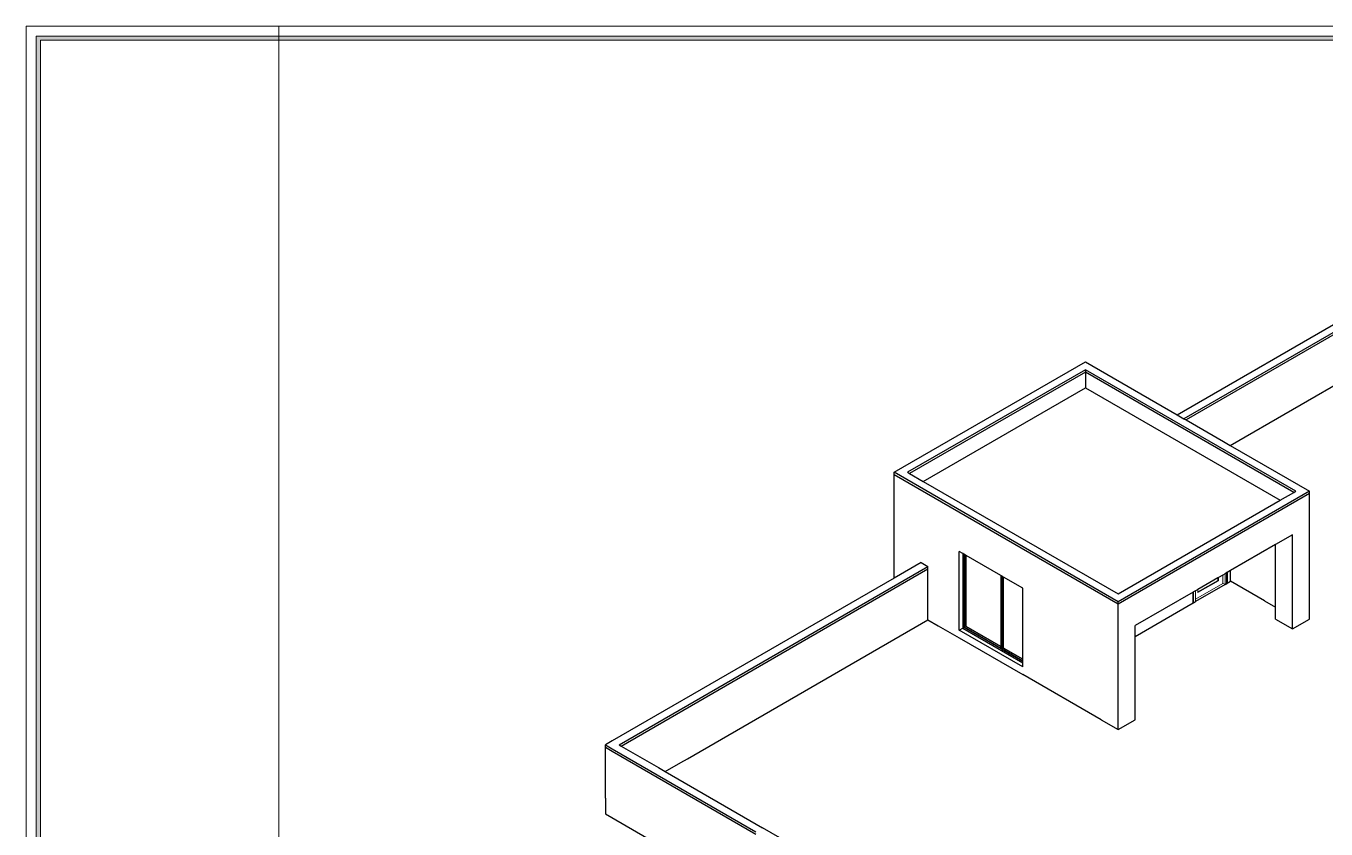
# Model space of a CAD drawing. Header units: metres. Extents: x 294 to 1101, y -498 to -355.
# Drawn here: x 1050.98 to 1078.04, y -395.62 to -378.91 of the extents above; entities that cross this region are included whole.
import ezdxf

# ---------------------------------------------------------------- set-up
doc = ezdxf.new("R2010")
doc.units = ezdxf.units.M
doc.layers.add('19-JARDINERIA', color=80, linetype='Continuous', lineweight=0)

msp = doc.modelspace()

# ---------------------------------------------------------------- hatches: boundary and pattern name
at = {"layer": '19-JARDINERIA'}
h = msp.add_hatch(color=251, dxfattribs=at)
h.paths.add_polyline_path([(1051.193, -414.127), (1100.714, -414.127), (1100.714, -379.12), (1051.193, -379.12)])
h.paths.add_polyline_path([(1051.279, -414.041), (1100.629, -414.041), (1100.629, -379.205), (1051.279, -379.205)], flags=16)

# ---------------------------------------------------------------- linework, layer by layer
for p, q in [((1074.943, -387), (1079.193, -384.546)), ((1079.193, -384.709), (1075.084, -387.081)), ((1079.092, -384.817), (1075.127, -387.106)), ((1076.046, -387.637), (1079.092, -385.878)), ((1069.049, -388.198), (1073.034, -385.898)), ((1073.034, -386.061), (1069.331, -388.198)), ((1073.034, -386.11), (1069.374, -388.223)), ((1073.034, -385.898), (1074.943, -387)), ((1077.416, -388.591), (1073.034, -386.061)), ((1073.034, -386.061), (1073.034, -386.11)), ((1077.373, -388.615), (1073.034, -386.11)), ((1073.034, -386.11), (1073.034, -386.436)), ((1069.657, -388.386), (1073.034, -386.436)), ((1073.034, -386.436), (1077.09, -388.779)), ((1074.943, -387), (1075.084, -387.081)), ((1075.084, -387.081), (1075.127, -387.106)), ((1075.127, -387.106), (1075.904, -387.555)), ((1075.904, -387.555), (1076.046, -387.637)), ((1076.046, -387.637), (1077.699, -388.591)), ((1073.714, -390.892), (1069.049, -388.198)), ((1069.049, -388.247), (1069.049, -388.198)), ((1073.714, -390.941), (1069.049, -388.247)), ((1069.049, -388.574), (1069.049, -388.247)), ((1069.331, -388.198), (1069.374, -388.223)), ((1069.374, -388.223), (1069.657, -388.386)), ((1069.049, -388.9), (1069.049, -388.574)), ((1069.657, -388.386), (1073.714, -390.728)), ((1077.699, -388.591), (1073.714, -390.892)), ((1077.373, -388.615), (1077.416, -388.591)), ((1077.699, -388.64), (1077.699, -388.591)), ((1077.699, -388.64), (1073.714, -390.941)), ((1073.714, -390.728), (1077.09, -388.779)), ((1077.09, -388.779), (1077.373, -388.615)), ((1077.699, -388.967), (1077.699, -388.64)), ((1069.049, -390.403), (1069.049, -388.9)), ((1077.699, -389.293), (1077.699, -388.967)), ((1077.699, -391.253), (1077.699, -389.293)), ((1077.345, -389.497), (1076.991, -389.701)), ((1077.345, -391.457), (1077.345, -389.497)), ((1070.478, -389.889), (1070.407, -389.848)), ((1070.407, -391.481), (1070.407, -389.848)), ((1070.499, -389.901), (1070.478, -389.889)), ((1070.478, -389.889), (1070.478, -391.44)), ((1070.514, -389.909), (1070.499, -389.901)), ((1070.535, -389.922), (1070.514, -389.909)), ((1070.549, -389.93), (1070.535, -389.922)), ((1071.27, -390.346), (1070.549, -389.93)), ((1076.991, -389.701), (1076.055, -390.242)), ((1076.991, -391.008), (1076.991, -389.701)), ((1063.324, -393.871), (1069.756, -390.158)), ((1063.366, -393.896), (1069.756, -390.207)), ((1069.614, -390.076), (1069.049, -390.403)), ((1069.614, -390.076), (1069.756, -390.158)), ((1069.756, -390.207), (1069.756, -390.158)), ((1069.756, -391.105), (1069.756, -390.207)), ((1069.049, -390.403), (1063.182, -393.79)), ((1071.284, -390.354), (1071.27, -390.346)), ((1071.298, -390.363), (1071.284, -390.354)), ((1071.313, -390.371), (1071.298, -390.363)), ((1071.327, -390.379), (1071.313, -390.371)), ((1071.729, -390.611), (1071.327, -390.379)), ((1075.788, -390.396), (1075.373, -390.636)), ((1075.8, -390.389), (1075.788, -390.396)), ((1075.892, -390.336), (1075.8, -390.389)), ((1075.941, -390.308), (1075.892, -390.336)), ((1075.98, -390.285), (1075.941, -390.308)), ((1075.984, -390.283), (1075.98, -390.285)), ((1075.98, -390.285), (1075.98, -390.506)), ((1075.98, -390.505), (1075.98, -390.285)), ((1075.98, -390.285), (1075.98, -390.285)), ((1076.055, -390.242), (1075.984, -390.283)), ((1075.984, -390.283), (1075.984, -390.508)), ((1075.984, -390.508), (1076.055, -390.467)), ((1076.055, -390.467), (1076.055, -390.242)), ((1076.762, -390.875), (1076.055, -390.467)), ((1071.729, -392.081), (1071.729, -390.611)), ((1075.277, -390.691), (1074.067, -391.39)), ((1075.28, -390.689), (1075.277, -390.691)), ((1075.277, -390.753), (1075.277, -390.691)), ((1075.28, -390.751), (1075.277, -390.753)), ((1075.277, -390.753), (1075.28, -390.751)), ((1075.277, -390.834), (1075.277, -390.753)), ((1075.284, -390.687), (1075.28, -390.689)), ((1075.28, -390.751), (1075.28, -390.689)), ((1075.28, -390.832), (1075.28, -390.751)), ((1075.323, -390.665), (1075.284, -390.687)), ((1075.284, -390.912), (1075.284, -390.687)), ((1075.941, -390.533), (1075.323, -390.889)), ((1075.373, -390.636), (1075.323, -390.665)), ((1075.941, -390.533), (1075.98, -390.51)), ((1075.98, -390.505), (1075.98, -390.506)), ((1075.98, -390.506), (1075.98, -390.505)), ((1075.98, -390.506), (1075.98, -390.506)), ((1075.98, -390.506), (1075.984, -390.508)), ((1075.98, -390.51), (1075.98, -390.506)), ((1075.984, -390.508), (1075.98, -390.506)), ((1075.98, -390.506), (1075.98, -390.506)), ((1075.984, -390.508), (1075.98, -390.51)), ((1075.98, -390.51), (1075.984, -390.508)), ((1073.714, -390.941), (1073.714, -390.892)), ((1073.714, -391.267), (1073.714, -390.941)), ((1074.067, -391.614), (1075.277, -390.916)), ((1075.277, -390.834), (1075.28, -390.832)), ((1075.277, -390.863), (1075.277, -390.834)), ((1075.28, -390.865), (1075.277, -390.863)), ((1075.277, -390.912), (1075.277, -390.863)), ((1075.277, -390.912), (1075.28, -390.91)), ((1075.277, -390.916), (1075.277, -390.912)), ((1075.284, -390.912), (1075.277, -390.916)), ((1075.28, -390.914), (1075.277, -390.913)), ((1075.28, -390.865), (1075.28, -390.832)), ((1075.28, -390.91), (1075.28, -390.865)), ((1075.28, -390.91), (1075.284, -390.912)), ((1075.284, -390.912), (1075.28, -390.914)), ((1075.284, -390.912), (1075.323, -390.889)), ((1076.762, -390.875), (1076.991, -391.008)), ((1076.991, -391.253), (1076.991, -391.008)), ((1064.749, -394.159), (1069.756, -391.268)), ((1069.756, -391.268), (1069.756, -391.105)), ((1069.756, -391.268), (1069.968, -391.391)), ((1073.714, -391.594), (1073.714, -391.267)), ((1076.991, -391.253), (1077.345, -391.457)), ((1077.345, -391.457), (1077.699, -391.253)), ((1069.968, -391.391), (1070.407, -391.645)), ((1070.407, -391.481), (1070.478, -391.44)), ((1071.729, -392.244), (1070.407, -391.481)), ((1070.478, -391.44), (1071.729, -392.163)), ((1074.067, -391.614), (1074.067, -391.39)), ((1070.407, -391.645), (1071.729, -392.408)), ((1073.714, -393.553), (1073.714, -391.594)), ((1074.067, -392.431), (1074.067, -391.614)), ((1071.729, -392.097), (1071.729, -392.081)), ((1071.729, -392.122), (1071.729, -392.097)), ((1071.729, -392.138), (1071.729, -392.122)), ((1071.729, -392.163), (1071.729, -392.138)), ((1071.729, -392.244), (1071.729, -392.163)), ((1073.36, -393.349), (1071.729, -392.408)), ((1074.067, -393.349), (1074.067, -392.431)), ((1073.36, -393.349), (1073.714, -393.553)), ((1073.714, -393.553), (1074.067, -393.349)), ((1063.182, -393.79), (1063.041, -393.871)), ((1063.041, -393.92), (1063.041, -393.871)), ((1063.041, -393.871), (1063.182, -393.953)), ((1063.041, -394.819), (1063.041, -393.92)), ((1063.041, -393.92), (1063.182, -394.002)), ((1063.182, -393.953), (1066.171, -395.679)), ((1063.182, -394.002), (1066.171, -395.728)), ((1063.324, -393.871), (1063.366, -393.896)), ((1063.366, -393.896), (1064.144, -394.345)), ((1064.285, -394.427), (1064.608, -394.24)), ((1064.608, -394.24), (1064.749, -394.159)), ((1064.144, -394.345), (1064.285, -394.427)), ((1064.285, -394.427), (1066.312, -395.597)), ((1063.041, -394.982), (1063.041, -394.819)), ((1063.041, -394.982), (1063.041, -395.308)), ((1063.041, -395.308), (1064.466, -396.132)), ((1070.576, -398.059), (1066.312, -395.597))]:
    msp.add_line(p, q)
at = {"layer": '19-JARDINERIA', "color": 251}
for p, q in [((1056.244, -378.907), (1056.244, -414.069)), ((1070.499, -391.428), (1070.499, -389.901)), ((1070.514, -391.42), (1070.514, -389.909)), ((1070.535, -391.408), (1070.535, -389.922)), ((1070.549, -391.4), (1070.549, -389.93)), ((1071.27, -390.346), (1071.27, -391.816)), ((1071.284, -390.354), (1071.284, -391.881)), ((1071.298, -390.363), (1071.298, -391.873)), ((1071.313, -391.857), (1071.313, -390.371)), ((1071.327, -391.849), (1071.327, -390.379)), ((1075.373, -390.688), (1075.788, -390.449)), ((1075.373, -390.703), (1075.8, -390.456)), ((1075.788, -390.449), (1075.788, -390.396)), ((1075.8, -390.456), (1075.788, -390.449)), ((1075.8, -390.456), (1075.8, -390.389)), ((1075.892, -390.504), (1075.892, -390.336)), ((1075.941, -390.533), (1075.941, -390.308)), ((1075.323, -390.837), (1075.892, -390.509)), ((1075.323, -390.665), (1075.323, -390.837)), ((1075.373, -390.636), (1075.373, -390.688)), ((1075.373, -390.688), (1075.373, -390.703)), ((1075.892, -390.504), (1075.941, -390.533)), ((1075.892, -390.509), (1075.892, -390.504)), ((1075.323, -390.837), (1075.323, -390.889)), ((1070.499, -391.428), (1070.514, -391.42)), ((1071.27, -391.873), (1070.499, -391.428)), ((1071.27, -391.857), (1070.514, -391.42)), ((1070.535, -391.408), (1070.549, -391.4)), ((1071.27, -391.832), (1070.535, -391.408)), ((1070.549, -391.4), (1071.27, -391.816)), ((1071.27, -391.816), (1071.27, -391.832)), ((1071.27, -391.832), (1071.27, -391.857)), ((1071.27, -391.857), (1071.27, -391.873)), ((1071.284, -391.881), (1071.27, -391.873)), ((1071.284, -391.881), (1071.298, -391.873)), ((1071.729, -392.138), (1071.284, -391.881)), ((1071.729, -392.122), (1071.298, -391.873)), ((1071.313, -391.857), (1071.327, -391.849)), ((1071.729, -392.097), (1071.313, -391.857)), ((1071.327, -391.849), (1071.729, -392.081))]:
    msp.add_line(p, q, dxfattribs=at)
for points in [[(1050.98, -414.34), (1100.928, -414.34), (1100.928, -378.907), (1050.98, -378.907)], [(1051.193, -414.127), (1100.714, -414.127), (1100.714, -379.12), (1051.193, -379.12)], [(1051.279, -414.041), (1100.629, -414.041), (1100.629, -379.205), (1051.279, -379.205)]]:
    msp.add_lwpolyline(points, close=True, dxfattribs=at)

doc.saveas('drawing.dxf')
